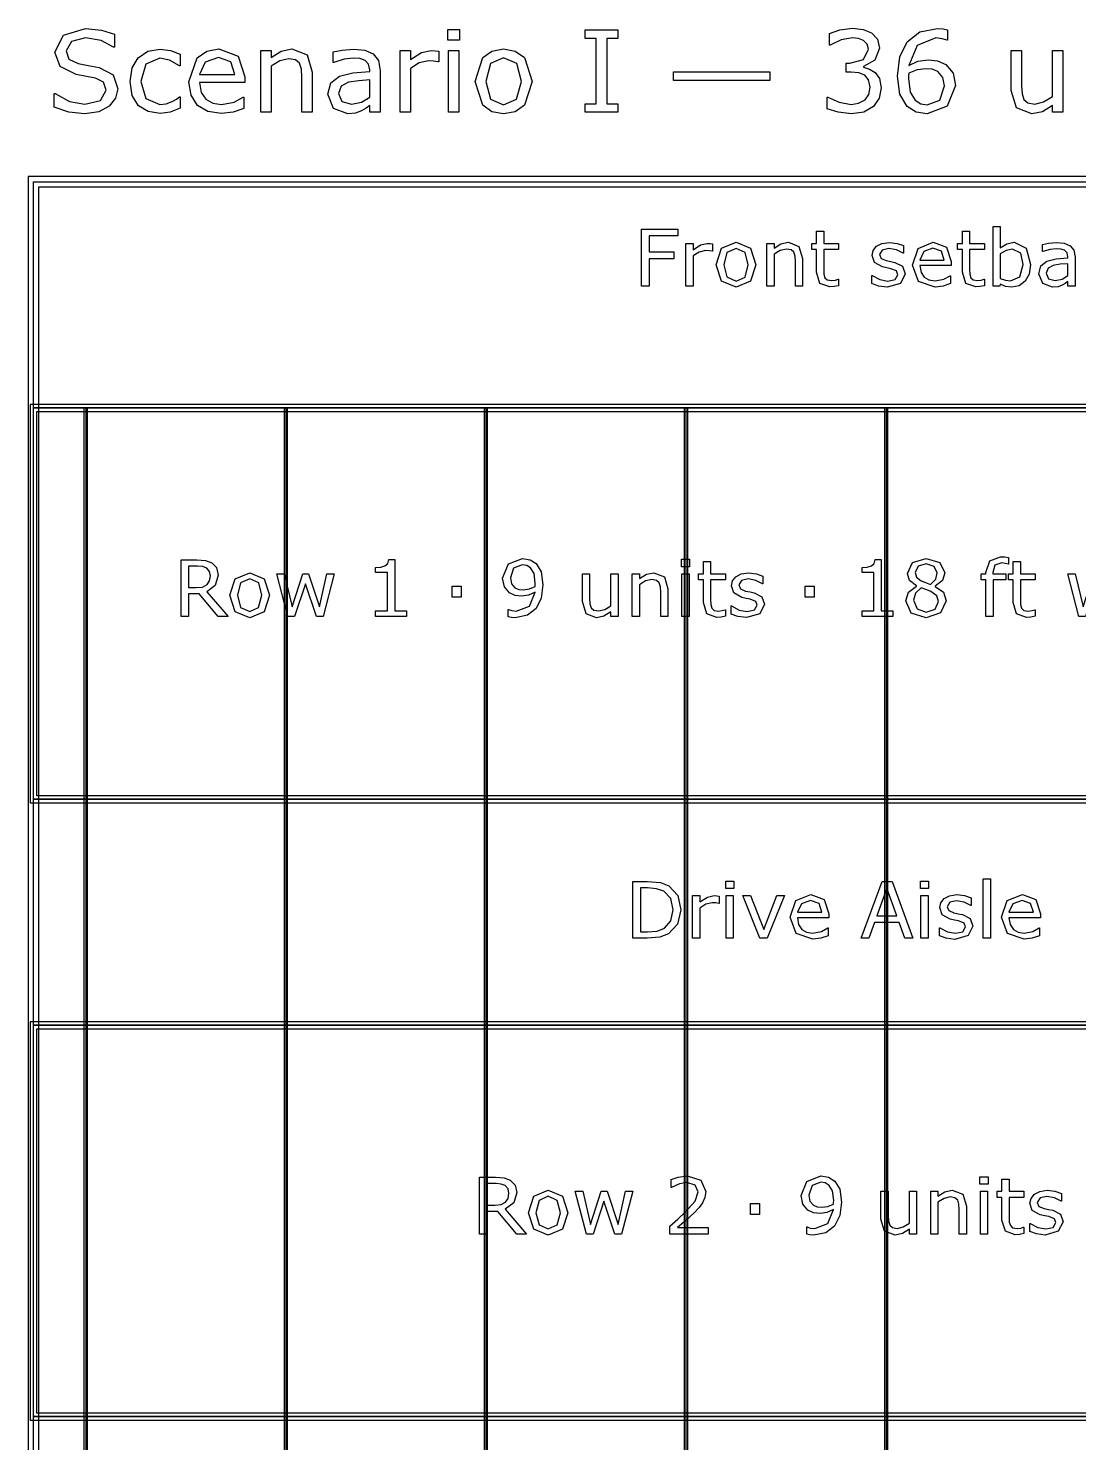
# Model space of a CAD drawing. Extents: x -3 to 198, y 3 to 612.
# Drawn here: x 11.48 to 43.43, y 569.09 to 612.12 of the extents above; entities that cross this region are included whole.
import ezdxf

# ---------------------------------------------------------------- set-up
doc = ezdxf.new("R2010")
doc.units = 0
doc.header["$MEASUREMENT"] = 0
doc.layers.add('Layer 1', color=7, linetype='Continuous')

msp = doc.modelspace()

# ---------------------------------------------------------------- linework, layer by layer
at = {"layer": 'Layer 1', "color": 7}
for points in [[(14.201699, 610.28512), (14.13284, 609.996249), (13.943059, 609.754404), (13.628996, 609.586455), (13.199048, 609.525994), (12.711999, 609.576378), (12.273654, 609.725852), (12.273654, 610.142364), (12.297167, 610.142364), (12.735512, 609.898839), (13.202408, 609.813186), (13.68274, 609.92907), (13.855727, 610.238094), (13.773432, 610.483299), (13.526548, 610.605901), (13.252793, 610.661324), (12.942089, 610.716747), (12.448321, 610.956912), (12.28877, 611.401975), (12.554128, 611.915897), (13.227601, 612.117435), (13.711291, 612.06705), (14.100931, 611.942769), (14.100931, 611.54977), (14.077418, 611.54977), (13.701214, 611.749628), (13.22592, 611.830243), (12.795973, 611.719397), (12.634743, 611.433886), (12.715358, 611.188681), (12.99919, 611.052643), (13.304856, 610.995541), (13.640752, 610.926682), (14.060623, 610.703311), (14.201699, 610.28512), (14.201699, 610.28512)], [(24.601051, 611.761385), (24.245001, 611.761385), (24.245001, 612.088883), (24.601051, 612.088883), (24.601051, 611.761385)], [(29.409409, 609.57134), (28.421874, 609.57134), (28.421874, 609.826621), (28.749372, 609.826621), (28.749372, 611.816807), (28.421874, 611.816807), (28.421874, 612.072089), (29.409409, 612.072089), (29.409409, 611.816807), (29.08191, 611.816807), (29.08191, 609.826621), (29.409409, 609.826621), (29.409409, 609.57134)], [(37.240832, 610.775529), (37.37351, 610.594145), (37.425575, 610.311991), (37.363435, 609.997928), (37.188768, 609.749365), (36.891501, 609.574699), (36.518656, 609.519276), (36.108862, 609.56966), (35.778003, 609.677147), (35.778003, 610.028159), (35.803192, 610.028159), (36.139088, 609.871967), (36.511933, 609.809826), (36.736982, 609.845096), (36.930122, 609.949224), (37.044327, 610.112133), (37.082956, 610.337184), (37.039289, 610.558875), (36.921724, 610.698272), (36.738662, 610.768811), (36.506892, 610.788964), (36.355739, 610.788964), (36.355739, 611.067758), (36.473304, 611.067758), (36.879738, 611.173565), (37.032571, 611.485949), (36.993942, 611.64382), (36.886455, 611.756346), (36.731944, 611.816807), (36.545522, 611.833602), (36.206265, 611.7765), (35.867012, 611.61527), (35.850211, 611.61527), (35.850211, 611.966282), (36.167634, 612.073768), (36.553914, 612.124153), (36.876375, 612.090563), (37.128297, 611.983076), (37.31136, 611.788256), (37.3735, 611.521219), (37.225706, 611.156771), (36.879732, 610.961951), (36.879732, 610.938438), (37.064477, 610.881335), (37.240822, 610.775528), (37.240832, 610.775529)], [(39.684479, 610.38253), (39.432556, 609.759442), (38.817866, 609.519276), (38.48197, 609.576378), (38.214932, 609.746006), (37.99156, 610.115492), (37.914305, 610.669721), (37.984843, 611.259219), (38.213252, 611.716038), (38.594495, 612.011627), (39.138647, 612.119114), (39.304916, 612.110716), (39.440954, 612.080486), (39.440954, 611.759705), (39.424153, 611.759705), (39.281397, 611.80673), (39.088257, 611.830244), (38.512196, 611.603513), (38.261951, 610.993862), (38.539067, 611.123181), (38.856487, 611.168528), (39.136961, 611.138297), (39.387204, 611.020733), (39.608895, 610.762093), (39.684473, 610.38253), (39.684479, 610.38253)], [(16.097834, 609.688904), (15.797207, 609.57134), (15.49658, 609.529353), (15.123735, 609.588135), (14.833184, 609.769519), (14.643403, 610.075185), (14.576224, 610.506812), (14.639204, 610.917445), (14.828146, 611.228989), (15.122055, 611.425488), (15.49658, 611.490988), (15.812323, 611.445642), (16.097834, 611.334796), (16.097834, 610.983784), (16.081039, 610.983784), (15.782091, 611.156771), (15.483143, 611.217232), (15.058234, 611.035848), (14.903722, 610.506812), (15.054875, 609.984492), (15.483143, 609.803109), (15.677963, 609.8283), (15.855988, 609.893799), (15.985308, 609.967697), (16.081039, 610.036555), (16.097834, 610.036555), (16.097834, 609.688904)], [(18.072905, 610.476581), (16.690692, 610.476581), (16.742755, 610.174274), (16.885511, 609.964339), (17.092088, 609.843416), (17.357446, 609.803109), (17.742047, 609.878685), (18.019162, 610.029839), (18.035957, 610.029839), (18.035957, 609.685545), (17.710138, 609.57302), (17.360806, 609.527673), (16.945134, 609.590654), (16.631911, 609.779596), (16.435411, 610.086101), (16.369911, 610.498414), (16.620154, 611.228989), (16.911544, 611.431786), (17.28187, 611.499385), (17.86633, 611.277694), (18.072906, 610.647888), (18.072905, 610.476581)], [(17.76556, 610.718426), (17.639599, 611.103027), (17.265074, 611.239066), (16.860319, 611.089592), (16.690692, 610.718426), (17.76556, 610.718426)], [(20.120194, 609.57134), (19.804451, 609.57134), (19.804451, 610.63949), (19.789335, 610.881336), (19.733912, 611.059361), (19.61299, 611.163489), (19.408093, 611.198758), (19.137696, 611.134938), (18.867299, 610.972028), (18.867299, 609.57134), (18.551557, 609.57134), (18.551557, 611.447321), (18.867299, 611.447321), (18.867299, 611.239066), (19.172965, 611.430526), (19.497105, 611.499385), (19.960642, 611.316322), (20.120193, 610.788964), (20.120194, 609.57134)], [(22.185956, 609.57134), (21.871893, 609.57134), (21.871893, 609.771198), (21.757689, 609.690583), (21.619971, 609.609968), (21.438587, 609.546148), (21.198421, 609.519276), (20.768474, 609.687224), (20.592128, 610.115492), (20.68282, 610.459786), (20.944819, 610.668042), (21.356292, 610.77049), (21.871893, 610.810798), (21.871893, 610.859503), (21.833265, 611.037528), (21.725778, 611.148373), (21.564548, 611.200438), (21.368049, 611.213873), (21.090934, 611.180284), (20.775192, 611.086232), (20.758396, 611.086232), (20.758396, 611.407013), (21.025434, 611.462436), (21.369727, 611.492667), (21.714021, 611.459078), (21.969302, 611.348232), (22.130533, 611.148373), (22.185956, 610.844387), (22.185956, 609.57134)], [(23.964528, 611.103027), (23.947732, 611.103027), (23.810015, 611.126541), (23.653823, 611.134939), (23.37167, 611.069439), (23.109671, 610.90317), (23.109671, 609.57134), (22.793928, 609.57134), (22.793928, 611.447321), (23.109671, 611.447321), (23.109671, 611.170207), (23.440528, 611.383501), (23.734438, 611.447321), (23.853681, 611.442284), (23.964527, 611.427168), (23.964528, 611.103027)], [(24.580898, 609.57134), (24.265155, 609.57134), (24.265155, 611.447321), (24.580898, 611.447321), (24.580898, 609.57134)], [(26.804531, 610.508491), (26.569404, 609.784634), (26.294389, 609.585616), (25.939599, 609.519276), (25.582289, 609.585616), (25.306434, 609.784634), (25.072986, 610.508491), (25.306434, 611.232348), (25.582289, 611.432626), (25.939599, 611.499385), (26.294389, 611.432626), (26.569404, 611.232348), (26.804531, 610.508491), (26.804531, 610.508491)], [(26.478713, 610.508491), (26.335956, 611.049284), (25.939599, 611.227309), (25.539882, 611.049284), (25.398805, 610.508491), (25.541561, 609.972736), (25.939599, 609.791352), (26.334277, 609.971057), (26.478713, 610.508491), (26.478713, 610.508491)], [(42.946033, 609.57134), (42.63029, 609.57134), (42.63029, 609.779596), (42.324625, 609.586455), (42.002165, 609.519276), (41.541986, 609.698981), (41.377397, 610.229697), (41.377397, 611.447321), (41.69314, 611.447321), (41.69314, 610.379171), (41.706581, 610.133966), (41.763683, 609.96098), (41.881245, 609.853493), (42.091181, 609.819903), (42.35822, 609.883724), (42.630296, 610.046633), (42.630296, 611.447321), (42.946038, 611.447321), (42.946033, 609.57134)], [(34.031343, 610.532004), (31.105685, 610.532004), (31.105685, 610.800721), (34.031343, 610.800721), (34.031343, 610.532004)], [(39.343545, 610.369094), (39.296518, 610.627734), (39.145364, 610.805759), (38.974058, 610.876298), (38.77756, 610.893093), (38.512201, 610.859504), (38.260279, 610.755376), (38.255225, 610.683158), (38.253638, 610.597505), (38.30738, 610.177634), (38.458533, 609.935789), (38.624803, 609.826623), (38.821301, 609.793033), (39.204224, 609.940827), (39.343622, 610.369095), (39.343545, 610.369094)], [(21.871893, 610.033197), (21.871893, 610.555517), (21.530958, 610.530326), (21.221934, 610.481621), (21.001921, 610.360698), (20.917948, 610.137327), (21.015358, 609.893802), (21.312626, 609.813187), (21.616612, 609.877007), (21.871893, 610.033199), (21.871893, 610.033197)], [(11.641652, 607.454676), (70.908244, 607.454676), (70.908244, 600.575518), (11.641652, 600.575518), (11.641652, 607.454676)], [(31.237783, 605.806329), (30.362257, 605.806329), (30.362257, 605.317987), (31.114535, 605.317987), (31.114535, 605.113349), (30.362257, 605.113349), (30.362257, 604.27968), (30.132038, 604.27968), (30.132038, 606.010967), (31.237783, 606.010967), (31.237783, 605.806329)], [(36.125851, 604.291308), (35.990974, 604.264566), (35.861913, 604.254102), (35.559606, 604.361072), (35.456125, 604.704074), (35.456125, 605.394728), (35.308458, 605.394728), (35.308458, 605.578438), (35.456125, 605.578438), (35.456125, 605.95167), (35.674715, 605.95167), (35.674715, 605.578438), (36.125851, 605.578438), (36.125851, 605.394728), (35.674715, 605.394728), (35.674715, 604.802905), (35.679372, 604.64245), (35.711929, 604.53548), (35.781692, 604.466879), (35.918891, 604.445951), (36.030513, 604.461066), (36.114227, 604.487809), (36.125843, 604.487809), (36.125851, 604.291308)], [(40.560457, 604.291308), (40.425581, 604.264566), (40.29652, 604.254102), (39.994213, 604.361072), (39.890732, 604.704074), (39.890732, 605.394728), (39.743068, 605.394728), (39.743068, 605.578438), (39.890732, 605.578438), (39.890732, 605.95167), (40.109322, 605.95167), (40.109322, 605.578438), (40.560457, 605.578438), (40.560457, 605.394728), (40.109322, 605.394728), (40.109322, 604.802905), (40.113979, 604.64245), (40.146536, 604.53548), (40.216299, 604.466879), (40.353498, 604.445951), (40.46512, 604.461066), (40.548837, 604.487809), (40.560452, 604.487809), (40.560457, 604.291308)], [(41.967346, 604.938943), (41.920837, 604.645937), (41.797589, 604.427346), (41.616205, 604.288983), (41.398778, 604.243637), (41.205767, 604.27038), (41.042985, 604.340143), (41.029034, 604.27968), (40.824395, 604.27968), (40.824395, 606.08887), (41.042985, 606.08887), (41.042985, 605.442398), (41.238322, 605.565647), (41.470866, 605.614481), (41.833634, 605.437747), (41.967346, 604.938941), (41.967346, 604.938943)], [(32.29353, 605.340079), (32.281915, 605.340079), (32.186572, 605.356356), (32.07844, 605.362169), (31.883101, 605.316823), (31.701719, 605.201714), (31.701719, 604.27968), (31.483128, 604.27968), (31.483128, 605.578436), (31.701719, 605.578436), (31.701719, 605.386588), (31.930773, 605.534253), (32.134248, 605.578436), (32.216801, 605.574949), (32.29354, 605.564485), (32.29353, 605.340079)], [(33.60624, 604.928477), (33.443458, 604.427345), (33.007441, 604.243636), (32.569096, 604.427345), (32.407478, 604.928477), (32.569096, 605.429608), (33.007441, 605.614481), (33.443458, 605.429608), (33.60624, 604.928477), (33.60624, 604.928477)], [(35.03057, 604.27968), (34.811979, 604.27968), (34.811979, 605.019169), (34.801502, 605.1866), (34.763132, 605.309848), (34.679415, 605.381937), (34.537564, 605.406355), (34.350366, 605.362172), (34.163169, 605.249388), (34.163169, 604.27968), (33.944578, 604.27968), (33.944578, 605.578436), (34.163169, 605.578436), (34.163169, 605.434259), (34.374782, 605.566809), (34.599188, 605.614481), (34.920098, 605.487744), (35.030556, 605.122651), (35.03057, 604.27968)], [(38.154795, 604.654077), (38.007128, 604.362234), (37.605991, 604.248288), (37.34089, 604.282007), (37.139741, 604.357584), (37.139741, 604.602916), (37.151356, 604.602916), (37.381575, 604.478505), (37.624584, 604.433159), (37.850151, 604.479667), (37.931542, 604.62617), (37.887357, 604.742442), (37.7176, 604.809879), (37.595517, 604.834295), (37.459479, 604.864526), (37.21647, 604.997076), (37.145543, 605.213342), (37.1781, 605.364495), (37.279255, 605.491231), (37.444363, 605.577272), (37.669931, 605.609828), (37.904798, 605.58076), (38.103624, 605.51216), (38.103624, 605.278454), (38.091983, 605.278454), (37.888508, 605.381936), (37.653638, 605.424956), (37.451324, 605.378447), (37.368772, 605.242409), (37.41877, 605.121487), (37.576898, 605.055212), (37.711774, 605.027307), (37.837348, 605.001727), (38.072216, 604.881967), (38.154771, 604.654074), (38.154795, 604.654077)], [(39.554706, 604.906386), (38.597789, 604.906386), (38.633833, 604.697097), (38.732665, 604.551757), (38.875678, 604.468042), (39.059388, 604.440136), (39.325651, 604.492459), (39.5175, 604.597103), (39.529116, 604.597103), (39.529116, 604.358746), (39.303548, 604.280844), (39.061703, 604.249451), (38.557083, 604.423858), (38.3757, 604.921502), (38.548944, 605.427284), (39.007056, 605.614482), (39.41168, 605.461003), (39.554695, 605.024984), (39.554706, 604.906386)], [(43.317262, 604.27968), (43.099835, 604.27968), (43.099835, 604.418043), (43.02077, 604.362233), (42.925427, 604.306422), (42.799854, 604.262239), (42.633584, 604.243636), (42.335928, 604.359908), (42.213842, 604.656401), (42.27663, 604.894758), (42.458015, 605.038936), (42.742881, 605.109861), (43.099835, 605.137767), (43.099835, 605.171485), (43.073091, 605.294734), (42.998677, 605.371473), (42.887058, 605.407517), (42.75102, 605.41682), (42.55917, 605.393566), (42.34058, 605.328453), (42.328965, 605.328453), (42.328965, 605.550533), (42.513837, 605.588902), (42.752194, 605.609831), (42.990552, 605.586577), (43.167285, 605.509837), (43.278905, 605.371474), (43.317275, 605.161022), (43.317262, 604.27968)], [(33.380672, 604.928477), (33.28184, 605.302872), (33.007441, 605.42612), (32.730714, 605.302872), (32.633045, 604.928477), (32.731875, 604.55757), (33.007441, 604.431996), (33.280678, 604.556407), (33.380672, 604.928477), (33.380672, 604.928477)], [(39.341928, 605.073818), (39.254725, 605.340081), (38.995438, 605.434261), (38.715224, 605.330779), (38.597789, 605.073818), (39.341928, 605.073818)], [(41.741778, 604.93313), (41.665041, 605.285433), (41.417381, 605.406356), (41.22437, 605.364498), (41.042985, 605.258691), (41.042985, 604.514551), (41.202278, 604.456415), (41.354595, 604.440138), (41.638297, 604.558735), (41.741778, 604.933131), (41.741778, 604.93313)], [(43.099835, 604.599427), (43.099835, 604.961033), (42.863803, 604.943592), (42.649861, 604.909873), (42.497546, 604.826157), (42.43941, 604.671516), (42.506849, 604.502921), (42.71265, 604.447111), (42.923102, 604.491294), (43.099835, 604.599427), (43.099835, 604.599427)], [(13.22915, 600.575518), (13.22915, 532.313104)], [(19.314559, 600.575518), (19.314559, 532.313104)], [(25.399968, 600.575518), (25.399968, 532.313104)], [(31.485377, 600.575518), (31.485377, 532.313104)], [(37.570786, 600.575518), (37.570786, 532.313104)], [(41.294715, 595.823101), (41.283073, 595.823101), (41.188892, 595.844029), (41.086575, 595.855658), (40.881936, 595.792871), (40.819148, 595.568466), (40.819148, 595.524283), (41.213311, 595.524283), (41.213311, 595.340573), (40.826125, 595.340573), (40.826125, 594.225526), (40.607535, 594.225526), (40.607535, 595.340573), (40.459868, 595.340573), (40.459868, 595.524282), (40.607535, 595.524282), (40.607535, 595.567303), (40.722644, 595.921932), (41.05518, 596.046343), (41.186569, 596.039366), (41.294702, 596.023089), (41.294715, 595.823101)], [(17.560146, 594.225526), (17.261328, 594.225526), (16.682294, 594.913855), (16.357896, 594.913855), (16.357896, 594.225526), (16.127677, 594.225526), (16.127677, 595.956813), (16.612531, 595.956813), (16.874143, 595.935885), (17.062503, 595.863797), (17.209005, 595.713806), (17.262491, 595.485913), (17.16831, 595.171979), (16.909024, 594.982456), (17.560146, 594.225526)], [(17.021808, 595.469634), (16.995065, 595.601022), (16.909024, 595.69869), (16.790427, 595.745199), (16.628809, 595.75915), (16.357896, 595.75915), (16.357896, 595.105702), (16.590439, 595.105702), (16.781125, 595.124305), (16.919489, 595.196394), (16.996228, 595.308015), (17.021808, 595.469632), (17.021808, 595.469634)], [(22.984227, 594.225526), (22.047076, 594.225526), (22.047076, 594.402259), (22.407519, 594.402259), (22.407519, 595.562652), (22.047076, 595.562652), (22.047076, 595.720782), (22.204043, 595.73241), (22.330779, 595.768454), (22.414495, 595.841705), (22.450539, 595.962628), (22.630761, 595.962628), (22.630761, 594.40226), (22.984227, 594.40226), (22.984227, 594.225526)], [(27.135132, 595.195233), (27.082808, 594.783631), (26.927003, 594.468534), (26.661905, 594.263896), (26.28751, 594.191807), (26.173563, 594.198784), (26.07822, 594.218551), (26.07822, 594.44063), (26.089846, 594.44063), (26.185189, 594.406912), (26.32239, 594.391796), (26.724693, 594.545275), (26.894449, 594.97083), (26.690972, 594.877812), (26.482845, 594.849907), (26.288671, 594.870835), (26.115426, 594.952226), (25.960784, 595.132447), (25.909625, 595.394059), (26.084033, 595.825427), (26.509589, 595.991696), (26.742131, 595.952163), (26.929329, 595.835892), (27.081647, 595.58707), (27.135132, 595.195234), (27.135132, 595.195233)], [(26.900262, 595.24523), (26.863056, 595.534747), (26.760737, 595.704504), (26.643302, 595.778918), (26.507264, 595.802172), (26.242163, 595.697527), (26.145658, 595.40336), (26.177051, 595.223138), (26.282859, 595.101053), (26.397968, 595.052219), (26.537495, 595.04059), (26.721203, 595.065009), (26.895611, 595.135934), (26.897992, 595.183606), (26.900373, 595.24523), (26.900262, 595.24523)], [(31.592993, 595.741711), (31.346497, 595.741711), (31.346497, 595.968441), (31.592993, 595.968441), (31.592993, 595.741711)], [(32.685949, 594.237152), (32.551072, 594.210409), (32.422011, 594.199945), (32.119704, 594.306915), (32.016223, 594.649917), (32.016223, 595.340572), (31.868557, 595.340572), (31.868557, 595.524281), (32.016223, 595.524281), (32.016223, 595.897514), (32.234814, 595.897514), (32.234814, 595.524281), (32.685949, 595.524281), (32.685949, 595.340572), (32.234814, 595.340572), (32.234814, 594.748748), (32.23947, 594.588293), (32.272025, 594.481323), (32.34179, 594.412723), (32.478989, 594.391794), (32.590612, 594.40691), (32.674326, 594.433652), (32.685941, 594.433652), (32.685949, 594.237152)], [(37.77633, 594.225526), (36.839177, 594.225526), (36.839177, 594.402259), (37.199621, 594.402259), (37.199621, 595.562652), (36.839177, 595.562652), (36.839177, 595.720782), (36.996143, 595.73241), (37.122881, 595.768454), (37.206598, 595.841705), (37.242642, 595.962628), (37.422863, 595.962628), (37.422863, 594.40226), (37.77633, 594.40226), (37.77633, 594.225526)], [(39.401809, 594.708054), (39.226239, 594.334822), (38.78673, 594.185994), (38.337921, 594.331333), (38.171654, 594.703403), (38.255368, 594.963852), (38.4914, 595.149887), (38.4914, 595.156864), (38.284438, 595.319644), (38.218162, 595.540561), (38.378616, 595.866122), (38.78673, 595.996346), (39.20066, 595.871936), (39.3553, 595.555676), (39.282048, 595.324295), (39.066947, 595.147562), (39.066947, 595.140585), (39.315766, 594.968503), (39.401809, 594.708054), (39.401809, 594.708054)], [(39.126246, 595.55335), (39.029739, 595.751012), (38.785569, 595.825426), (38.544885, 595.755663), (38.451869, 595.567303), (38.498377, 595.421963), (38.641392, 595.31383), (38.76464, 595.259182), (38.922768, 595.203372), (39.08206, 595.362665), (39.126246, 595.55335), (39.126246, 595.55335)], [(42.107453, 594.237153), (41.972579, 594.210411), (41.843518, 594.199946), (41.541211, 594.306916), (41.437727, 594.649918), (41.437727, 595.340573), (41.290064, 595.340573), (41.290064, 595.524282), (41.437727, 595.524282), (41.437727, 595.897515), (41.656321, 595.897515), (41.656321, 595.524282), (42.107453, 595.524282), (42.107453, 595.340573), (41.656321, 595.340573), (41.656321, 594.748749), (41.660977, 594.588294), (41.693534, 594.481324), (41.763297, 594.412724), (41.900499, 594.391796), (42.012119, 594.406911), (42.095835, 594.433654), (42.10745, 594.433654), (42.107453, 594.237153)], [(18.814719, 594.874323), (18.651939, 594.373191), (18.215919, 594.189482), (17.777575, 594.373191), (17.615957, 594.874323), (17.777575, 595.375454), (18.215919, 595.560327), (18.651939, 595.375454), (18.814719, 594.874323), (18.814719, 594.874323)], [(18.589152, 594.874323), (18.490321, 595.248718), (18.215919, 595.371966), (17.939193, 595.248718), (17.841524, 594.874323), (17.940355, 594.503416), (18.215919, 594.377842), (18.489158, 594.502253), (18.589152, 594.874323), (18.589152, 594.874323)], [(20.78669, 595.524282), (20.448338, 594.225526), (20.246026, 594.225526), (19.912325, 595.226626), (19.580951, 594.225526), (19.3798, 594.225526), (19.037961, 595.524282), (19.265854, 595.524282), (19.504211, 594.518531), (19.82861, 595.524282), (20.008831, 595.524282), (20.341368, 594.518531), (20.566936, 595.524282), (20.78669, 595.524282)], [(29.421034, 594.225526), (29.202444, 594.225526), (29.202444, 594.369703), (28.99083, 594.235991), (28.767588, 594.189482), (28.449004, 594.313892), (28.335056, 594.681311), (28.335056, 595.524282), (28.553647, 595.524282), (28.553647, 594.784794), (28.56296, 594.615037), (28.602491, 594.495277), (28.683882, 594.420863), (28.829223, 594.397608), (29.014095, 594.441792), (29.202454, 594.554575), (29.202454, 595.524282), (29.421045, 595.524282), (29.421034, 594.225526)], [(30.937219, 594.225526), (30.718629, 594.225526), (30.718629, 594.965015), (30.708151, 595.132446), (30.669781, 595.255694), (30.586065, 595.327783), (30.444214, 595.352201), (30.257016, 595.308018), (30.069818, 595.195234), (30.069818, 594.225526), (29.851228, 594.225526), (29.851228, 595.524282), (30.069818, 595.524282), (30.069818, 595.380105), (30.281434, 595.512655), (30.505838, 595.560327), (30.826748, 595.43359), (30.937206, 595.068497), (30.937219, 594.225526)], [(31.579039, 594.225526), (31.360449, 594.225526), (31.360449, 595.524282), (31.579039, 595.524282), (31.579039, 594.225526)], [(33.877734, 594.59992), (33.73007, 594.308078), (33.32893, 594.194131), (33.063832, 594.22785), (32.862682, 594.303427), (32.862682, 594.548762), (32.874298, 594.548762), (33.104516, 594.424351), (33.347525, 594.379005), (33.573093, 594.425513), (33.654481, 594.572016), (33.610299, 594.688288), (33.440542, 594.755725), (33.318456, 594.780144), (33.182418, 594.810375), (32.939411, 594.942925), (32.868485, 595.15919), (32.901042, 595.310344), (33.002197, 595.43708), (33.167302, 595.523121), (33.39287, 595.555677), (33.62774, 595.526609), (33.826563, 595.458009), (33.826563, 595.224302), (33.814948, 595.224302), (33.611471, 595.327784), (33.376603, 595.370805), (33.17429, 595.324296), (33.091737, 595.188258), (33.141733, 595.067335), (33.299863, 595.00106), (33.43474, 594.973155), (33.560314, 594.947575), (33.795181, 594.827815), (33.877734, 594.599923), (33.877734, 594.59992)], [(44.842167, 595.524282), (44.503816, 594.225526), (44.301502, 594.225526), (43.967802, 595.226626), (43.636428, 594.225526), (43.435279, 594.225526), (43.09344, 595.524282), (43.321331, 595.524282), (43.559688, 594.518531), (43.884088, 595.524282), (44.064309, 595.524282), (44.396847, 594.518531), (44.622415, 595.524282), (44.842167, 595.524282)], [(24.646914, 594.819675), (24.369025, 594.819675), (24.369025, 595.148724), (24.646914, 595.148724), (24.646914, 594.819675)], [(35.384616, 594.819674), (35.106727, 594.819674), (35.106727, 595.148723), (35.384616, 595.148723), (35.384616, 594.819674)], [(39.16229, 594.685962), (39.114617, 594.856882), (38.930907, 594.987106), (38.811148, 595.034778), (38.637902, 595.096402), (38.46931, 594.94176), (38.406522, 594.720844), (38.514654, 594.461558), (38.789056, 594.359239), (39.05997, 594.446442), (39.16229, 594.685962), (39.16229, 594.685962)], [(11.641652, 588.669283), (70.908244, 588.669283), (70.908244, 581.790125), (11.641652, 581.790125), (11.641652, 588.669283)], [(31.333125, 585.299856), (31.229644, 584.871975), (30.956404, 584.574319), (30.691305, 584.468512), (30.307607, 584.435955), (29.870426, 584.435955), (29.870426, 586.167243), (30.302958, 586.167243), (30.705257, 586.130035), (30.95873, 586.030041), (31.234296, 585.735875), (31.333125, 585.299856), (31.333125, 585.299856)], [(32.93884, 585.952145), (32.692344, 585.952145), (32.692344, 586.178874), (32.93884, 586.178874), (32.93884, 585.952145)], [(38.38385, 584.435955), (38.138515, 584.435955), (37.968759, 584.918483), (37.219967, 584.918483), (37.050211, 584.435955), (36.816505, 584.435955), (37.446699, 586.167243), (37.753655, 586.167243), (38.38385, 584.435955)], [(38.864052, 585.95214), (38.617556, 585.95214), (38.617556, 586.178869), (38.864052, 586.178869), (38.864052, 585.95214)], [(40.744168, 584.435955), (40.525575, 584.435955), (40.525575, 586.245144), (40.744168, 586.245144), (40.744168, 584.435955)], [(31.092442, 585.303348), (31.021518, 585.646351), (30.809902, 585.866103), (30.592473, 585.946332), (30.31691, 585.969589), (30.100645, 585.969589), (30.100645, 584.633625), (30.31691, 584.633625), (30.606427, 584.658046), (30.83432, 584.748737), (31.027331, 584.966166), (31.092442, 585.303353), (31.092442, 585.303348)], [(32.498169, 585.496359), (32.486554, 585.496359), (32.391209, 585.512631), (32.283076, 585.518451), (32.08774, 585.473104), (31.906355, 585.357995), (31.906355, 584.435955), (31.687764, 584.435955), (31.687764, 585.734711), (31.906355, 585.734711), (31.906355, 585.542862), (32.135412, 585.690528), (32.338887, 585.734711), (32.42144, 585.731218), (32.49818, 585.720741), (32.498169, 585.496359)], [(32.924886, 584.435955), (32.706295, 584.435955), (32.706295, 585.734711), (32.924886, 585.734711), (32.924886, 584.435955)], [(34.480605, 585.734711), (33.955056, 584.435955), (33.735301, 584.435955), (33.213242, 585.734711), (33.450435, 585.734711), (33.852736, 584.701054), (34.251547, 585.734711), (34.480605, 585.734711)], [(35.832846, 585.06266), (34.875929, 585.06266), (34.911973, 584.853372), (35.010803, 584.708031), (35.153818, 584.624314), (35.337528, 584.596411), (35.603789, 584.648733), (35.795638, 584.753378), (35.807253, 584.753378), (35.807253, 584.51502), (35.581685, 584.437117), (35.339841, 584.405724), (34.83522, 584.580132), (34.653835, 585.077775), (34.827081, 585.583557), (35.285191, 585.770755), (35.689818, 585.617276), (35.832833, 585.181256), (35.832846, 585.06266)], [(37.897832, 585.116145), (37.594363, 585.966091), (37.28973, 585.116145), (37.897832, 585.116145)], [(38.8501, 584.435955), (38.631507, 584.435955), (38.631507, 585.734711), (38.8501, 585.734711), (38.8501, 584.435955)], [(40.21048, 584.810351), (40.062814, 584.518508), (39.661677, 584.404562), (39.396575, 584.438281), (39.195426, 584.513856), (39.195426, 584.759191), (39.207041, 584.759191), (39.437258, 584.634779), (39.680267, 584.589434), (39.905834, 584.635943), (39.987225, 584.782445), (39.94304, 584.898716), (39.773283, 584.966156), (39.651199, 584.990577), (39.515161, 585.020808), (39.272153, 585.153359), (39.201226, 585.369623), (39.233783, 585.520777), (39.334938, 585.647512), (39.500046, 585.733555), (39.725613, 585.766109), (39.960481, 585.737042), (40.159307, 585.668441), (40.159307, 585.434735), (40.147692, 585.434735), (39.944217, 585.538218), (39.709347, 585.581237), (39.507036, 585.534729), (39.424481, 585.398691), (39.474479, 585.277768), (39.632607, 585.211493), (39.767484, 585.183587), (39.893057, 585.158002), (40.127925, 585.038244), (40.21048, 584.810351), (40.21048, 584.810351)], [(42.26384, 585.06266), (41.306923, 585.06266), (41.342967, 584.853372), (41.441799, 584.708031), (41.584812, 584.624314), (41.768522, 584.596411), (42.034785, 584.648733), (42.226632, 584.753378), (42.238247, 584.753378), (42.238247, 584.51502), (42.012679, 584.437117), (41.770835, 584.405724), (41.266214, 584.580132), (41.084829, 585.077775), (41.258076, 585.583557), (41.716185, 585.770755), (42.120812, 585.617276), (42.263827, 585.181256), (42.26384, 585.06266)], [(35.620068, 585.23009), (35.532865, 585.496353), (35.273578, 585.590534), (34.993361, 585.487053), (34.875929, 585.23009), (35.620068, 585.23009)], [(42.051063, 585.23009), (41.963859, 585.496353), (41.704573, 585.590534), (41.424358, 585.487053), (41.306923, 585.23009), (42.051063, 585.23009)], [(11.535715, 581.896061), (11.535715, 569.777954), (71.01418, 569.777954), (71.01418, 581.896061), (11.535715, 581.896061)], [(26.63865, 575.440133), (26.339832, 575.440133), (25.760798, 576.128462), (25.4364, 576.128462), (25.4364, 575.440133), (25.206182, 575.440133), (25.206182, 577.171421), (25.691035, 577.171421), (25.952647, 577.150493), (26.141007, 577.078402), (26.28751, 576.928412), (26.340995, 576.700519), (26.246815, 576.386586), (25.987528, 576.197063), (26.63865, 575.440133)], [(32.161561, 575.440133), (30.989543, 575.440133), (30.989543, 575.683142), (31.233714, 575.89243), (31.462768, 576.100556), (31.768563, 576.443559), (31.851115, 576.719122), (31.761588, 576.929574), (31.513928, 577.006314), (31.284873, 576.969108), (31.04419, 576.85516), (31.032575, 576.85516), (31.032575, 577.099333), (31.25233, 577.173747), (31.519754, 577.207465), (31.937171, 577.078402), (32.088325, 576.73075), (32.062739, 576.545878), (31.989487, 576.38426), (31.882519, 576.24241), (31.734852, 576.087766), (31.477892, 575.850573), (31.230232, 575.638957), (32.161569, 575.638957), (32.161561, 575.440133)], [(36.213637, 576.40984), (36.161313, 575.998239), (36.005508, 575.683142), (35.740409, 575.478503), (35.366013, 575.406415), (35.252068, 575.4134), (35.156725, 575.433164), (35.156725, 575.655244), (35.168341, 575.655244), (35.263683, 575.621526), (35.400885, 575.606418), (35.803186, 575.759897), (35.972943, 576.18545), (35.769465, 576.092433), (35.561339, 576.064528), (35.367167, 576.085456), (35.19392, 576.166847), (35.03928, 576.347068), (34.98812, 576.60868), (35.162528, 577.040051), (35.588083, 577.206317), (35.820625, 577.166786), (36.007823, 577.050515), (36.160141, 576.801693), (36.213626, 576.409856), (36.213637, 576.40984)], [(40.671498, 576.956318), (40.425002, 576.956318), (40.425002, 577.183047), (40.671498, 577.183047), (40.671498, 576.956318)], [(41.764453, 575.451748), (41.629577, 575.425004), (41.500516, 575.414553), (41.198208, 575.521524), (41.094727, 575.864524), (41.094727, 576.555181), (40.947061, 576.555181), (40.947061, 576.738889), (41.094727, 576.738889), (41.094727, 577.112123), (41.313318, 577.112123), (41.313318, 576.738889), (41.764453, 576.738889), (41.764453, 576.555181), (41.313318, 576.555181), (41.313318, 575.963356), (41.317974, 575.8029), (41.350529, 575.695932), (41.420294, 575.627331), (41.557494, 575.606402), (41.669116, 575.62151), (41.75283, 575.648251), (41.764445, 575.648251), (41.764453, 575.451748)], [(26.100312, 576.684242), (26.073569, 576.815629), (25.987528, 576.913297), (25.868931, 576.959805), (25.707313, 576.973749), (25.4364, 576.973749), (25.4364, 576.3203), (25.668944, 576.3203), (25.859629, 576.3389), (25.997993, 576.410989), (26.074732, 576.522611), (26.100312, 576.684229), (26.100312, 576.684242)], [(27.893224, 576.08893), (27.730444, 575.587799), (27.294425, 575.404089), (26.856079, 575.587799), (26.694461, 576.08893), (26.856079, 576.590061), (27.294425, 576.774933), (27.730444, 576.590061), (27.893224, 576.08893), (27.893224, 576.08893)], [(29.865192, 576.738889), (29.526844, 575.440133), (29.32453, 575.440133), (28.99083, 576.441233), (28.659456, 575.440133), (28.458304, 575.440133), (28.116465, 576.738889), (28.344359, 576.738889), (28.582716, 575.733138), (28.907114, 576.738889), (29.087334, 576.738889), (29.419873, 575.733138), (29.64544, 576.738889), (29.865192, 576.738889)], [(35.978766, 576.459836), (35.941561, 576.749353), (35.839241, 576.91911), (35.721806, 576.993524), (35.585768, 577.01678), (35.320669, 576.912138), (35.224162, 576.617969), (35.255555, 576.437748), (35.361362, 576.315662), (35.476471, 576.266828), (35.615999, 576.255213), (35.799707, 576.279634), (35.974115, 576.35056), (35.976496, 576.39823), (35.978877, 576.459854), (35.978766, 576.459836)], [(38.499538, 575.440133), (38.280948, 575.440133), (38.280948, 575.58431), (38.069334, 575.450597), (37.846093, 575.404089), (37.527508, 575.528498), (37.41356, 575.89592), (37.41356, 576.738889), (37.632151, 576.738889), (37.632151, 575.999401), (37.641464, 575.829644), (37.680995, 575.709883), (37.762386, 575.635469), (37.907727, 575.612212), (38.092599, 575.656395), (38.280959, 575.769179), (38.280959, 576.738886), (38.499549, 576.738886), (38.499538, 575.440133)], [(40.015723, 575.440133), (39.797133, 575.440133), (39.797133, 576.179621), (39.786682, 576.347052), (39.748312, 576.4703), (39.664595, 576.542391), (39.522744, 576.566812), (39.335547, 576.522629), (39.148349, 576.409846), (39.148349, 575.440133), (38.929758, 575.440133), (38.929758, 576.738889), (39.148349, 576.738889), (39.148349, 576.594712), (39.359965, 576.727263), (39.584368, 576.774933), (39.905279, 576.648198), (40.015737, 576.283105), (40.015723, 575.440133)], [(40.657544, 575.440133), (40.438953, 575.440133), (40.438953, 576.738889), (40.657544, 576.738889), (40.657544, 575.440133)], [(42.956238, 575.814515), (42.808574, 575.522672), (42.407435, 575.408727), (42.142336, 575.442445), (41.941187, 575.518021), (41.941187, 575.763356), (41.952802, 575.763356), (42.183021, 575.638943), (42.42603, 575.593599), (42.651595, 575.640107), (42.732986, 575.78661), (42.688803, 575.902881), (42.519046, 575.97032), (42.39696, 575.994741), (42.260922, 576.024973), (42.017916, 576.157523), (41.946989, 576.373788), (41.979546, 576.524942), (42.080701, 576.651677), (42.245806, 576.737719), (42.471374, 576.770274), (42.706244, 576.741207), (42.905068, 576.672606), (42.905068, 576.438899), (42.893452, 576.438899), (42.689975, 576.542383), (42.455107, 576.585402), (42.252794, 576.538893), (42.170241, 576.402855), (42.220237, 576.281933), (42.378368, 576.215658), (42.513244, 576.187752), (42.638818, 576.162167), (42.873685, 576.042409), (42.956238, 575.814515), (42.956238, 575.814515)], [(27.667656, 576.08893), (27.568826, 576.463326), (27.294425, 576.586574), (27.017697, 576.463326), (26.920029, 576.08893), (27.018859, 575.718022), (27.294425, 575.592448), (27.567662, 575.71686), (27.667656, 576.08893), (27.667656, 576.08893)], [(33.725419, 576.034283), (33.44753, 576.034283), (33.44753, 576.363332), (33.725419, 576.363332), (33.725419, 576.034283)], [(11.641652, 569.88389), (70.908244, 569.88389), (70.908244, 563.004732), (11.641652, 563.004732), (11.641652, 569.88389)]]:
    msp.add_lwpolyline(points, dxfattribs=at)
for points in [[(11.483006, 607.613322), (11.483006, 487.969096), (71.066891, 487.969096), (71.066891, 607.613322), (11.483006, 607.613322)], [(11.800298, 607.29603), (70.749597, 607.29603), (70.749597, 488.28639), (11.800298, 488.28639), (11.800298, 607.29603)], [(11.535715, 600.681455), (11.535715, 588.563346), (71.01418, 588.563346), (71.01418, 600.681455), (11.535715, 600.681455)], [(11.641652, 600.575518), (70.908244, 600.575518), (70.908244, 588.669283), (11.641652, 588.669283), (11.641652, 600.575518)], [(11.747589, 600.469581), (70.802308, 600.469581), (70.802308, 588.77522), (11.747589, 588.77522), (11.747589, 600.469581)], [(13.17644, 600.575518), (13.17644, 532.313104), (13.28186, 532.313104), (13.28186, 600.575518), (13.17644, 600.575518)], [(19.261849, 600.575518), (19.261849, 532.313104), (19.367269, 532.313104), (19.367269, 600.575518), (19.261849, 600.575518)], [(25.347258, 600.575518), (25.347258, 532.313104), (25.452678, 532.313104), (25.452678, 600.575518), (25.347258, 600.575518)], [(31.432667, 600.575518), (31.432667, 532.313104), (31.538087, 532.313104), (31.538087, 600.575518), (31.432667, 600.575518)], [(37.518076, 600.575518), (37.518076, 532.313104), (37.623496, 532.313104), (37.623496, 600.575518), (37.518076, 600.575518)], [(11.641652, 581.790125), (70.908244, 581.790125), (70.908244, 569.88389), (11.641652, 569.88389), (11.641652, 581.790125)], [(11.747589, 581.684189), (70.802308, 581.684189), (70.802308, 569.989826), (11.747589, 569.989826), (11.747589, 581.684189)]]:
    msp.add_lwpolyline(points, close=True, dxfattribs=at)

doc.saveas('drawing.dxf')
